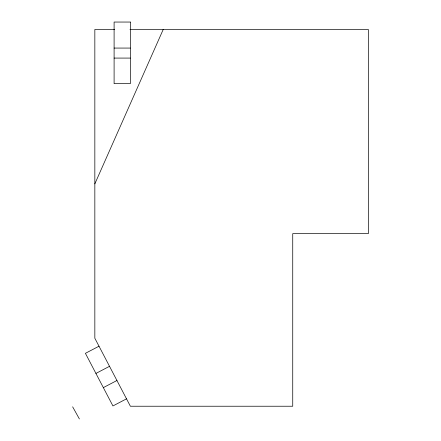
<?xml version="1.0" encoding="UTF-8"?>
<svg xmlns="http://www.w3.org/2000/svg" width="441" height="441" viewBox="0 0 441 441"><rect width="100%" height="100%" fill="white"/><g stroke="black" fill="none" stroke-linecap="round" stroke-linejoin="round"><path stroke-width="0.66" d="M94.837 183.853L163.214 29.475M99.01 346.213L85.411 353.324L112.924 405.946L126.523 398.84M95.923 373.428L109.522 366.317M103.337 387.617L116.942 380.506M114.666 29.475L94.837 29.475L94.837 338.225L130.382 406.227L292.736 406.227L292.736 233.642L368.351 233.642L368.351 29.475L129.974 29.475M114.098 48.069L130.332 48.069M114.098 58.08L130.332 58.08M72.649 406.828L79.391 418.95M130.332 22.05L114.098 22.05L114.098 83.658L130.332 83.658L130.332 22.05"/></g></svg>
